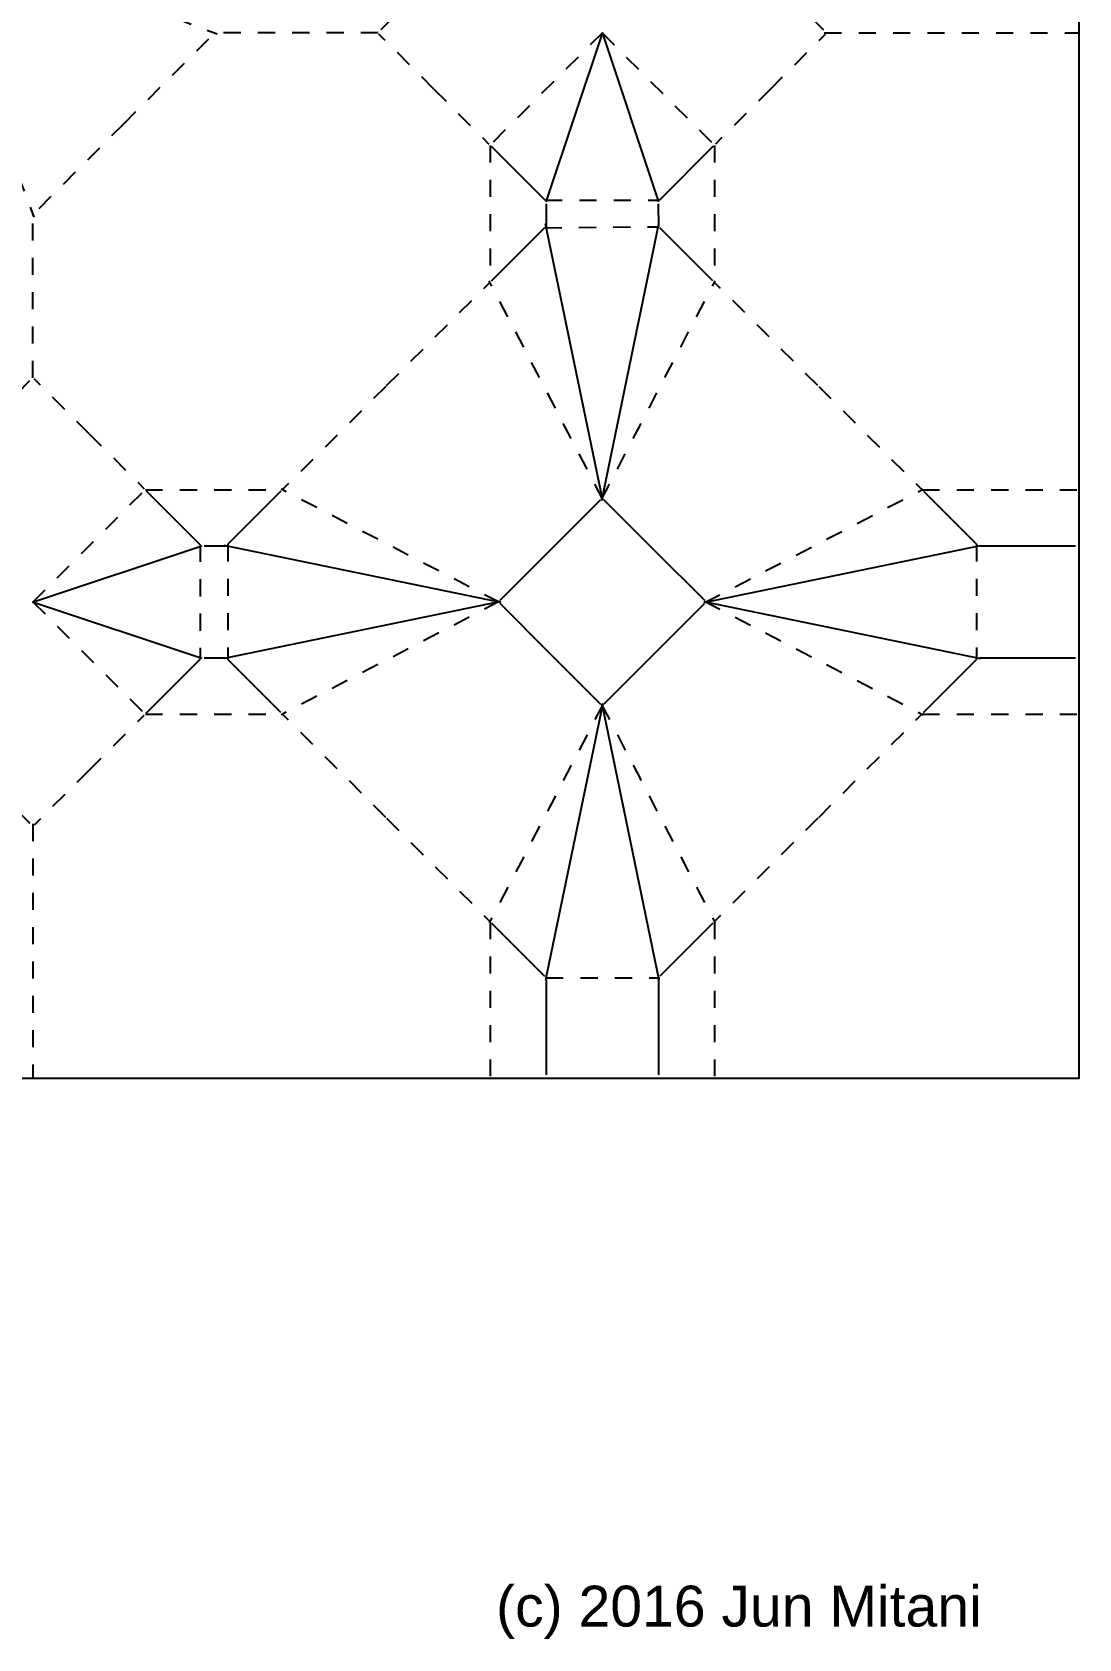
# Model space of a CAD drawing. Extents: x 10 to 200, y -288 to -9.
# Drawn here: x 114.4 to 200.4, y -287.6 to -155.6 of the extents above; entities that cross this region are included whole.
import ezdxf

# ---------------------------------------------------------------- set-up
doc = ezdxf.new("R2010")
doc.units = 0
for name, pattern in [('AI-LINETYPE-101', [2.822222, 1.411111, -1.411111]), ('AI-LINETYPE-102', [2.822222, 1.411111, -1.411111]), ('AI-LINETYPE-103', [2.822222, 1.411111, -1.411111]), ('AI-LINETYPE-104', [2.822222, 1.411111, -1.411111]), ('AI-LINETYPE-105', [2.822222, 1.411111, -1.411111]), ('AI-LINETYPE-106', [2.822222, 1.411111, -1.411111]), ('AI-LINETYPE-107', [2.822222, 1.411111, -1.411111]), ('AI-LINETYPE-108', [2.822222, 1.411111, -1.411111]), ('AI-LINETYPE-109', [2.822222, 1.411111, -1.411111]), ('AI-LINETYPE-110', [2.822222, 1.411111, -1.411111]), ('AI-LINETYPE-111', [2.822222, 1.411111, -1.411111]), ('AI-LINETYPE-112', [2.822222, 1.411111, -1.411111]), ('AI-LINETYPE-113', [2.822222, 1.411111, -1.411111]), ('AI-LINETYPE-114', [2.822222, 1.411111, -1.411111]), ('AI-LINETYPE-115', [2.822222, 1.411111, -1.411111]), ('AI-LINETYPE-116', [2.822222, 1.411111, -1.411111]), ('AI-LINETYPE-117', [2.822222, 1.411111, -1.411111]), ('AI-LINETYPE-118', [2.822222, 1.411111, -1.411111]), ('AI-LINETYPE-119', [2.822222, 1.411111, -1.411111]), ('AI-LINETYPE-120', [2.822222, 1.411111, -1.411111]), ('AI-LINETYPE-201', [2.822222, 1.411111, -1.411111]), ('AI-LINETYPE-202', [2.822222, 1.411111, -1.411111]), ('AI-LINETYPE-223', [2.822222, 1.411111, -1.411111]), ('AI-LINETYPE-224', [2.822222, 1.411111, -1.411111]), ('AI-LINETYPE-227', [2.822222, 1.411111, -1.411111]), ('AI-LINETYPE-228', [2.822222, 1.411111, -1.411111]), ('AI-LINETYPE-28', [2.822222, 1.411111, -1.411111]), ('AI-LINETYPE-38', [2.822222, 1.411111, -1.411111]), ('AI-LINETYPE-39', [2.822222, 1.411111, -1.411111]), ('AI-LINETYPE-40', [2.822222, 1.411111, -1.411111]), ('AI-LINETYPE-41', [2.822222, 1.411111, -1.411111]), ('AI-LINETYPE-42', [2.822222, 1.411111, -1.411111]), ('AI-LINETYPE-43', [2.822222, 1.411111, -1.411111]), ('AI-LINETYPE-44', [2.822222, 1.411111, -1.411111]), ('AI-LINETYPE-45', [2.822222, 1.411111, -1.411111]), ('AI-LINETYPE-46', [2.822222, 1.411111, -1.411111]), ('AI-LINETYPE-47', [2.822222, 1.411111, -1.411111]), ('AI-LINETYPE-48', [2.822222, 1.411111, -1.411111]), ('AI-LINETYPE-49', [2.822222, 1.411111, -1.411111]), ('AI-LINETYPE-50', [2.822222, 1.411111, -1.411111]), ('AI-LINETYPE-51', [2.822222, 1.411111, -1.411111]), ('AI-LINETYPE-52', [2.822222, 1.411111, -1.411111]), ('AI-LINETYPE-53', [2.822222, 1.411111, -1.411111]), ('AI-LINETYPE-54', [2.822222, 1.411111, -1.411111]), ('AI-LINETYPE-55', [2.822222, 1.411111, -1.411111]), ('AI-LINETYPE-66', [2.822222, 1.411111, -1.411111]), ('AI-LINETYPE-67', [2.822222, 1.411111, -1.411111]), ('AI-LINETYPE-68', [2.822222, 1.411111, -1.411111]), ('AI-LINETYPE-69', [2.822222, 1.411111, -1.411111]), ('AI-LINETYPE-70', [2.822222, 1.411111, -1.411111]), ('AI-LINETYPE-77', [2.822222, 1.411111, -1.411111]), ('AI-LINETYPE-78', [2.822222, 1.411111, -1.411111]), ('AI-LINETYPE-79', [2.822222, 1.411111, -1.411111]), ('AI-LINETYPE-80', [2.822222, 1.411111, -1.411111])]:
    doc.linetypes.add(name, pattern=pattern)
for name, color, linetype in [('CUTLINE', 7, 'CONTINUOUS'), ('MOUNTAINLINE', 7, 'CONTINUOUS'), ('TEXT', 7, 'CONTINUOUS'), ('VALLEYLINE', 7, 'CONTINUOUS')]:
    doc.layers.add(name, color=color, linetype=linetype)

# ---------------------------------------------------------------- blocks, each defined once
blk = doc.blocks.new('BLOCK_29')
at = {"layer": 'VALLEYLINE', "color": 7, "linetype": 'AI-LINETYPE-28'}
blk.add_lwpolyline([(142.82, -155.65), (129.13, -155.65)], dxfattribs=at)
blk = doc.blocks.new('BLOCK_39')
at = {"layer": 'VALLEYLINE', "color": 7, "linetype": 'AI-LINETYPE-38'}
blk.add_lwpolyline([(152.02, -146.42), (142.77, -155.67)], dxfattribs=at)
blk = doc.blocks.new('BLOCK_40')
at = {"layer": 'VALLEYLINE', "color": 7, "linetype": 'AI-LINETYPE-39'}
blk.add_lwpolyline([(147.4, -160.26), (142.88, -155.74)], dxfattribs=at)
blk = doc.blocks.new('BLOCK_41')
at = {"layer": 'VALLEYLINE', "color": 7, "linetype": 'AI-LINETYPE-40'}
blk.add_lwpolyline([(161.24, -155.64), (151.99, -164.89)], dxfattribs=at)
blk = doc.blocks.new('BLOCK_42')
at = {"layer": 'VALLEYLINE', "color": 7, "linetype": 'AI-LINETYPE-41'}
blk.add_lwpolyline([(147.4, -160.26), (151.92, -164.78)], dxfattribs=at)
blk = doc.blocks.new('BLOCK_43')
at = {"layer": 'VALLEYLINE', "color": 7, "linetype": 'AI-LINETYPE-42'}
blk.add_lwpolyline([(152.01, -164.89), (152.01, -176.16)], dxfattribs=at)
blk = doc.blocks.new('BLOCK_44')
at = {"layer": 'VALLEYLINE', "color": 7, "linetype": 'AI-LINETYPE-43'}
blk.add_lwpolyline([(161.21, -155.64), (170.46, -164.89)], dxfattribs=at)
blk = doc.blocks.new('BLOCK_45')
at = {"layer": 'VALLEYLINE', "color": 7, "linetype": 'AI-LINETYPE-44'}
blk.add_lwpolyline([(175.05, -160.26), (170.53, -164.78)], dxfattribs=at)
blk = doc.blocks.new('BLOCK_46')
at = {"layer": 'VALLEYLINE', "color": 7, "linetype": 'AI-LINETYPE-45'}
blk.add_lwpolyline([(170.43, -146.42), (179.68, -155.67)], dxfattribs=at)
blk = doc.blocks.new('BLOCK_47')
at = {"layer": 'VALLEYLINE', "color": 7, "linetype": 'AI-LINETYPE-46'}
blk.add_lwpolyline([(175.05, -160.26), (179.57, -155.74)], dxfattribs=at)
blk = doc.blocks.new('BLOCK_48')
at = {"layer": 'VALLEYLINE', "color": 7, "linetype": 'AI-LINETYPE-47'}
blk.add_lwpolyline([(170.44, -164.89), (170.44, -176.16)], dxfattribs=at)
blk = doc.blocks.new('BLOCK_49')
at = {"layer": 'VALLEYLINE', "color": 7, "linetype": 'AI-LINETYPE-48'}
blk.add_lwpolyline([(179.47, -155.65), (200.38, -155.65)], dxfattribs=at)
blk = doc.blocks.new('BLOCK_50')
at = {"layer": 'VALLEYLINE', "color": 7, "linetype": 'AI-LINETYPE-49'}
blk.add_lwpolyline([(123.71, -211.62), (134.98, -211.62)], dxfattribs=at)
blk = doc.blocks.new('BLOCK_51')
at = {"layer": 'VALLEYLINE', "color": 7, "linetype": 'AI-LINETYPE-50'}
blk.add_lwpolyline([(123.71, -193.19), (134.98, -193.19)], dxfattribs=at)
blk = doc.blocks.new('BLOCK_52')
at = {"layer": 'VALLEYLINE', "color": 7, "linetype": 'AI-LINETYPE-51'}
blk.add_lwpolyline([(114.46, -202.39), (123.7, -211.64)], dxfattribs=at)
blk = doc.blocks.new('BLOCK_53')
at = {"layer": 'VALLEYLINE', "color": 7, "linetype": 'AI-LINETYPE-52'}
blk.add_lwpolyline([(119.08, -216.23), (123.6, -211.71)], dxfattribs=at)
blk = doc.blocks.new('BLOCK_54')
at = {"layer": 'VALLEYLINE', "color": 7, "linetype": 'AI-LINETYPE-53'}
blk.add_lwpolyline([(105.24, -211.61), (114.49, -220.86)], dxfattribs=at)
blk = doc.blocks.new('BLOCK_55')
at = {"layer": 'VALLEYLINE', "color": 7, "linetype": 'AI-LINETYPE-54'}
blk.add_lwpolyline([(119.08, -216.23), (114.56, -220.75)], dxfattribs=at)
blk = doc.blocks.new('BLOCK_56')
at = {"layer": 'VALLEYLINE', "color": 7, "linetype": 'AI-LINETYPE-55'}
blk.add_lwpolyline([(114.47, -220.65), (114.47, -241.55)], dxfattribs=at)
blk = doc.blocks.new('BLOCK_67')
at = {"layer": 'VALLEYLINE', "color": 7, "linetype": 'AI-LINETYPE-66'}
blk.add_lwpolyline([(105.24, -193.2), (114.49, -183.95)], dxfattribs=at)
blk = doc.blocks.new('BLOCK_68')
at = {"layer": 'VALLEYLINE', "color": 7, "linetype": 'AI-LINETYPE-67'}
blk.add_lwpolyline([(119.08, -188.58), (114.56, -184.06)], dxfattribs=at)
blk = doc.blocks.new('BLOCK_69')
at = {"layer": 'VALLEYLINE', "color": 7, "linetype": 'AI-LINETYPE-68'}
blk.add_lwpolyline([(114.46, -202.42), (123.7, -193.17)], dxfattribs=at)
blk = doc.blocks.new('BLOCK_70')
at = {"layer": 'VALLEYLINE', "color": 7, "linetype": 'AI-LINETYPE-69'}
blk.add_lwpolyline([(119.08, -188.58), (123.6, -193.1)], dxfattribs=at)
blk = doc.blocks.new('BLOCK_71')
at = {"layer": 'VALLEYLINE', "color": 7, "linetype": 'AI-LINETYPE-70'}
blk.add_lwpolyline([(114.47, -184), (114.47, -170.31)], dxfattribs=at)
blk = doc.blocks.new('BLOCK_78')
at = {"layer": 'VALLEYLINE', "color": 7, "linetype": 'AI-LINETYPE-77'}
blk.add_lwpolyline([(105.05, -146.36), (129.59, -155.73)], dxfattribs=at)
blk = doc.blocks.new('BLOCK_79')
at = {"layer": 'VALLEYLINE', "color": 7, "linetype": 'AI-LINETYPE-78'}
blk.add_lwpolyline([(121.93, -163.11), (129.3, -155.74)], dxfattribs=at)
blk = doc.blocks.new('BLOCK_80')
at = {"layer": 'VALLEYLINE', "color": 7, "linetype": 'AI-LINETYPE-79'}
blk.add_lwpolyline([(105.18, -146.23), (114.55, -170.78)], dxfattribs=at)
blk = doc.blocks.new('BLOCK_81')
at = {"layer": 'VALLEYLINE', "color": 7, "linetype": 'AI-LINETYPE-80'}
blk.add_lwpolyline([(121.93, -163.11), (114.56, -170.48)], dxfattribs=at)
blk = doc.blocks.new('BLOCK_102')
at = {"layer": 'VALLEYLINE', "color": 7, "linetype": 'AI-LINETYPE-101'}
blk.add_lwpolyline([(152.81, -202.46), (134.85, -193.13)], dxfattribs=at)
blk = doc.blocks.new('BLOCK_103')
at = {"layer": 'VALLEYLINE', "color": 7, "linetype": 'AI-LINETYPE-102'}
blk.add_lwpolyline([(143.45, -184.7), (135, -193.15)], dxfattribs=at)
blk = doc.blocks.new('BLOCK_104')
at = {"layer": 'VALLEYLINE', "color": 7, "linetype": 'AI-LINETYPE-103'}
blk.add_lwpolyline([(161.28, -193.99), (151.95, -176.03)], dxfattribs=at)
blk = doc.blocks.new('BLOCK_105')
at = {"layer": 'VALLEYLINE', "color": 7, "linetype": 'AI-LINETYPE-104'}
blk.add_lwpolyline([(143.52, -184.62), (151.97, -176.17)], dxfattribs=at)
blk = doc.blocks.new('BLOCK_106')
at = {"layer": 'VALLEYLINE', "color": 7, "linetype": 'AI-LINETYPE-105'}
blk.add_lwpolyline([(161.17, -193.99), (170.5, -176.03)], dxfattribs=at)
blk = doc.blocks.new('BLOCK_107')
at = {"layer": 'VALLEYLINE', "color": 7, "linetype": 'AI-LINETYPE-106'}
blk.add_lwpolyline([(178.93, -184.62), (170.48, -176.17)], dxfattribs=at)
blk = doc.blocks.new('BLOCK_108')
at = {"layer": 'VALLEYLINE', "color": 7, "linetype": 'AI-LINETYPE-107'}
blk.add_lwpolyline([(169.64, -202.46), (187.6, -193.13)], dxfattribs=at)
blk = doc.blocks.new('BLOCK_109')
at = {"layer": 'VALLEYLINE', "color": 7, "linetype": 'AI-LINETYPE-108'}
blk.add_lwpolyline([(179.01, -184.7), (187.46, -193.15)], dxfattribs=at)
blk = doc.blocks.new('BLOCK_110')
at = {"layer": 'VALLEYLINE', "color": 7, "linetype": 'AI-LINETYPE-109'}
blk.add_lwpolyline([(187.53, -193.19), (200.2, -193.19)], dxfattribs=at)
blk = doc.blocks.new('BLOCK_111')
at = {"layer": 'VALLEYLINE', "color": 7, "linetype": 'AI-LINETYPE-110'}
blk.add_lwpolyline([(169.64, -202.35), (187.6, -211.68)], dxfattribs=at)
blk = doc.blocks.new('BLOCK_112')
at = {"layer": 'VALLEYLINE', "color": 7, "linetype": 'AI-LINETYPE-111'}
blk.add_lwpolyline([(179.01, -220.11), (187.46, -211.66)], dxfattribs=at)
blk = doc.blocks.new('BLOCK_113')
at = {"layer": 'VALLEYLINE', "color": 7, "linetype": 'AI-LINETYPE-112'}
blk.add_lwpolyline([(161.17, -210.82), (170.5, -228.78)], dxfattribs=at)
blk = doc.blocks.new('BLOCK_114')
at = {"layer": 'VALLEYLINE', "color": 7, "linetype": 'AI-LINETYPE-113'}
blk.add_lwpolyline([(178.93, -220.18), (170.48, -228.63)], dxfattribs=at)
blk = doc.blocks.new('BLOCK_115')
at = {"layer": 'VALLEYLINE', "color": 7, "linetype": 'AI-LINETYPE-114'}
blk.add_lwpolyline([(187.53, -211.62), (200.2, -211.62)], dxfattribs=at)
blk = doc.blocks.new('BLOCK_116')
at = {"layer": 'VALLEYLINE', "color": 7, "linetype": 'AI-LINETYPE-115'}
blk.add_lwpolyline([(170.44, -228.71), (170.44, -241.38)], dxfattribs=at)
blk = doc.blocks.new('BLOCK_117')
at = {"layer": 'VALLEYLINE', "color": 7, "linetype": 'AI-LINETYPE-116'}
blk.add_lwpolyline([(161.28, -210.82), (151.95, -228.78)], dxfattribs=at)
blk = doc.blocks.new('BLOCK_118')
at = {"layer": 'VALLEYLINE', "color": 7, "linetype": 'AI-LINETYPE-117'}
blk.add_lwpolyline([(143.52, -220.18), (151.97, -228.63)], dxfattribs=at)
blk = doc.blocks.new('BLOCK_119')
at = {"layer": 'VALLEYLINE', "color": 7, "linetype": 'AI-LINETYPE-118'}
blk.add_lwpolyline([(152.81, -202.35), (134.85, -211.68)], dxfattribs=at)
blk = doc.blocks.new('BLOCK_120')
at = {"layer": 'VALLEYLINE', "color": 7, "linetype": 'AI-LINETYPE-119'}
blk.add_lwpolyline([(143.45, -220.11), (135, -211.66)], dxfattribs=at)
blk = doc.blocks.new('BLOCK_121')
at = {"layer": 'VALLEYLINE', "color": 7, "linetype": 'AI-LINETYPE-120'}
blk.add_lwpolyline([(152.01, -228.71), (152.01, -241.38)], dxfattribs=at)
blk = doc.blocks.new('BLOCK_209')
at = {"layer": 'MOUNTAINLINE', "color": 7}
blk.add_lwpolyline([(114.42, -202.39), (128.35, -207.03)], dxfattribs=at)
blk = doc.blocks.new('BLOCK_219')
at = {"layer": 'MOUNTAINLINE', "color": 7}
blk.add_lwpolyline([(114.42, -202.42), (128.35, -197.78)], dxfattribs=at)
blk = doc.blocks.new('BLOCK_227')
at = {"layer": 'MOUNTAINLINE', "color": 7}
blk.add_lwpolyline([(161.24, -155.6), (156.6, -169.53)], dxfattribs=at)
blk = doc.blocks.new('BLOCK_228')
at = {"layer": 'MOUNTAINLINE', "color": 7}
blk.add_lwpolyline([(156.62, -169.7), (156.62, -171.57)], dxfattribs=at)
blk = doc.blocks.new('BLOCK_229')
at = {"layer": 'MOUNTAINLINE', "color": 7}
blk.add_lwpolyline([(161.21, -155.6), (165.85, -169.53)], dxfattribs=at)
blk = doc.blocks.new('BLOCK_231')
at = {"layer": 'MOUNTAINLINE', "color": 7}
blk.add_lwpolyline([(165.83, -169.7), (165.84, -171.57)], dxfattribs=at)
blk = doc.blocks.new('BLOCK_235')
at = {"layer": 'MOUNTAINLINE', "color": 7}
blk.add_lwpolyline([(128.52, -207.01), (130.39, -207.01)], dxfattribs=at)
blk = doc.blocks.new('BLOCK_236')
at = {"layer": 'MOUNTAINLINE', "color": 7}
blk.add_lwpolyline([(128.52, -197.8), (130.39, -197.8)], dxfattribs=at)
blk = doc.blocks.new('BLOCK_254')
at = {"layer": 'MOUNTAINLINE', "color": 7}
blk.add_lwpolyline([(152.89, -202.44), (130.17, -197.76)], dxfattribs=at)
blk = doc.blocks.new('BLOCK_255')
at = {"layer": 'MOUNTAINLINE', "color": 7}
blk.add_lwpolyline([(161.27, -194.06), (156.58, -171.34)], dxfattribs=at)
blk = doc.blocks.new('BLOCK_256')
at = {"layer": 'MOUNTAINLINE', "color": 7}
blk.add_lwpolyline([(161.19, -194.06), (165.87, -171.34)], dxfattribs=at)
blk = doc.blocks.new('BLOCK_257')
at = {"layer": 'MOUNTAINLINE', "color": 7}
blk.add_lwpolyline([(169.57, -202.44), (192.29, -197.76)], dxfattribs=at)
blk = doc.blocks.new('BLOCK_258')
at = {"layer": 'MOUNTAINLINE', "color": 7}
blk.add_lwpolyline([(192.25, -197.8), (200.1, -197.8)], dxfattribs=at)
blk = doc.blocks.new('BLOCK_259')
at = {"layer": 'MOUNTAINLINE', "color": 7}
blk.add_lwpolyline([(169.57, -202.37), (192.29, -207.05)], dxfattribs=at)
blk = doc.blocks.new('BLOCK_260')
at = {"layer": 'MOUNTAINLINE', "color": 7}
blk.add_lwpolyline([(161.19, -210.75), (165.87, -233.46)], dxfattribs=at)
blk = doc.blocks.new('BLOCK_261')
at = {"layer": 'MOUNTAINLINE', "color": 7}
blk.add_lwpolyline([(192.25, -207.01), (200.1, -207.01)], dxfattribs=at)
blk = doc.blocks.new('BLOCK_262')
at = {"layer": 'MOUNTAINLINE', "color": 7}
blk.add_lwpolyline([(165.84, -233.42), (165.84, -241.27)], dxfattribs=at)
blk = doc.blocks.new('BLOCK_263')
at = {"layer": 'MOUNTAINLINE', "color": 7}
blk.add_lwpolyline([(161.27, -210.75), (156.58, -233.46)], dxfattribs=at)
blk = doc.blocks.new('BLOCK_264')
at = {"layer": 'MOUNTAINLINE', "color": 7}
blk.add_lwpolyline([(152.89, -202.37), (130.17, -207.05)], dxfattribs=at)
blk = doc.blocks.new('BLOCK_265')
at = {"layer": 'MOUNTAINLINE', "color": 7}
blk.add_lwpolyline([(156.62, -233.42), (156.62, -241.27)], dxfattribs=at)
blk = doc.blocks.new('BLOCK_346')
at = {"layer": 'MOUNTAINLINE', "color": 7}
blk.add_lwpolyline([(156.96, -198.14), (152.84, -202.27)], dxfattribs=at)
blk = doc.blocks.new('BLOCK_347')
at = {"layer": 'MOUNTAINLINE', "color": 7}
blk.add_lwpolyline([(156.96, -198.14), (161.09, -194.01)], dxfattribs=at)
blk = doc.blocks.new('BLOCK_348')
at = {"layer": 'MOUNTAINLINE', "color": 7}
blk.add_lwpolyline([(165.49, -198.14), (161.36, -194.01)], dxfattribs=at)
blk = doc.blocks.new('BLOCK_349')
at = {"layer": 'MOUNTAINLINE', "color": 7}
blk.add_lwpolyline([(165.49, -198.14), (169.62, -202.27)], dxfattribs=at)
blk = doc.blocks.new('BLOCK_350')
at = {"layer": 'MOUNTAINLINE', "color": 7}
blk.add_lwpolyline([(165.49, -206.67), (169.62, -202.54)], dxfattribs=at)
blk = doc.blocks.new('BLOCK_351')
at = {"layer": 'MOUNTAINLINE', "color": 7}
blk.add_lwpolyline([(165.49, -206.67), (161.36, -210.8)], dxfattribs=at)
blk = doc.blocks.new('BLOCK_352')
at = {"layer": 'MOUNTAINLINE', "color": 7}
blk.add_lwpolyline([(156.96, -206.67), (161.09, -210.8)], dxfattribs=at)
blk = doc.blocks.new('BLOCK_353')
at = {"layer": 'MOUNTAINLINE', "color": 7}
blk.add_lwpolyline([(156.96, -206.67), (152.84, -202.54)], dxfattribs=at)
blk = doc.blocks.new('BLOCK_380')
at = {"layer": 'MOUNTAINLINE', "color": 7}
blk.add_lwpolyline([(170.32, -228.8), (165.96, -233.15)], dxfattribs=at)
blk = doc.blocks.new('BLOCK_381')
at = {"layer": 'MOUNTAINLINE', "color": 7}
blk.add_lwpolyline([(152.14, -228.8), (156.49, -233.15)], dxfattribs=at)
blk = doc.blocks.new('BLOCK_384')
at = {"layer": 'MOUNTAINLINE', "color": 7}
blk.add_lwpolyline([(187.62, -193.31), (191.98, -197.67)], dxfattribs=at)
blk = doc.blocks.new('BLOCK_385')
at = {"layer": 'MOUNTAINLINE', "color": 7}
blk.add_lwpolyline([(187.62, -211.49), (191.98, -207.14)], dxfattribs=at)
blk = doc.blocks.new('BLOCK_415')
at = {"layer": 'MOUNTAINLINE', "color": 7}
blk.add_lwpolyline([(152.1, -164.96), (156.53, -169.39)], dxfattribs=at)
blk = doc.blocks.new('BLOCK_416')
at = {"layer": 'MOUNTAINLINE', "color": 7}
blk.add_lwpolyline([(170.35, -164.96), (165.92, -169.39)], dxfattribs=at)
blk = doc.blocks.new('BLOCK_419')
at = {"layer": 'MOUNTAINLINE', "color": 7}
blk.add_lwpolyline([(123.78, -211.54), (128.21, -207.1)], dxfattribs=at)
blk = doc.blocks.new('BLOCK_424')
at = {"layer": 'MOUNTAINLINE', "color": 7}
blk.add_lwpolyline([(123.78, -193.28), (128.21, -197.71)], dxfattribs=at)
blk = doc.blocks.new('BLOCK_434')
at = {"layer": 'MOUNTAINLINE', "color": 7}
blk.add_lwpolyline([(134.83, -193.31), (130.48, -197.67)], dxfattribs=at)
blk = doc.blocks.new('BLOCK_435')
at = {"layer": 'MOUNTAINLINE', "color": 7}
blk.add_lwpolyline([(152.14, -176.01), (156.49, -171.65)], dxfattribs=at)
blk = doc.blocks.new('BLOCK_436')
at = {"layer": 'MOUNTAINLINE', "color": 7}
blk.add_lwpolyline([(170.32, -176.01), (165.96, -171.65)], dxfattribs=at)
blk = doc.blocks.new('BLOCK_437')
at = {"layer": 'MOUNTAINLINE', "color": 7}
blk.add_lwpolyline([(134.83, -211.49), (130.48, -207.14)], dxfattribs=at)

msp = doc.modelspace()

# ---------------------------------------------------------------- linework, layer by layer
at = {"layer": 'CUTLINE', "color": 7}
msp.add_lwpolyline([(10.13, -51.32), (200.38, -51.32), (200.38, -241.55), (10.13, -241.55), (10.13, -51.32)], dxfattribs=at)
at = {"layer": 'VALLEYLINE', "color": 7, "linetype": 'AI-LINETYPE-227'}
msp.add_lwpolyline([(156.53, -169.39), (165.92, -169.39)], dxfattribs=at)
at = {"layer": 'VALLEYLINE', "color": 7, "linetype": 'AI-LINETYPE-228'}
msp.add_lwpolyline([(156.49, -171.65), (165.84, -171.57)], dxfattribs=at)
at = {"layer": 'VALLEYLINE', "color": 7, "linetype": 'AI-LINETYPE-201'}
msp.add_lwpolyline([(128.21, -197.71), (128.21, -207.1)], dxfattribs=at)
at = {"layer": 'VALLEYLINE', "color": 7, "linetype": 'AI-LINETYPE-202'}
msp.add_lwpolyline([(130.48, -197.67), (130.48, -207.14)], dxfattribs=at)
at = {"layer": 'VALLEYLINE', "color": 7, "linetype": 'AI-LINETYPE-224'}
msp.add_lwpolyline([(191.98, -197.67), (191.98, -207.14)], dxfattribs=at)
at = {"layer": 'VALLEYLINE', "color": 7, "linetype": 'AI-LINETYPE-223'}
msp.add_lwpolyline([(156.62, -233.29), (165.96, -233.29)], dxfattribs=at)

# ---------------------------------------------------------------- block references
at = {"layer": 'MOUNTAINLINE'}
for name in ['BLOCK_227', 'BLOCK_229', 'BLOCK_415', 'BLOCK_416', 'BLOCK_228', 'BLOCK_231', 'BLOCK_255', 'BLOCK_256', 'BLOCK_435', 'BLOCK_436', 'BLOCK_424', 'BLOCK_434', 'BLOCK_347', 'BLOCK_348', 'BLOCK_384', 'BLOCK_219', 'BLOCK_236', 'BLOCK_254', 'BLOCK_257', 'BLOCK_258', 'BLOCK_346', 'BLOCK_349', 'BLOCK_209', 'BLOCK_264', 'BLOCK_353', 'BLOCK_350', 'BLOCK_259', 'BLOCK_419', 'BLOCK_235', 'BLOCK_437', 'BLOCK_352', 'BLOCK_351', 'BLOCK_385', 'BLOCK_261', 'BLOCK_263', 'BLOCK_260', 'BLOCK_381', 'BLOCK_380', 'BLOCK_265', 'BLOCK_262']:
    msp.add_blockref(name, (0, 0), dxfattribs=at)
at = {"layer": 'VALLEYLINE'}
for name in ['BLOCK_78', 'BLOCK_80', 'BLOCK_39', 'BLOCK_46', 'BLOCK_79', 'BLOCK_29', 'BLOCK_40', 'BLOCK_41', 'BLOCK_44', 'BLOCK_47', 'BLOCK_49', 'BLOCK_42', 'BLOCK_45', 'BLOCK_81', 'BLOCK_43', 'BLOCK_48', 'BLOCK_71', 'BLOCK_105', 'BLOCK_104', 'BLOCK_106', 'BLOCK_107', 'BLOCK_67', 'BLOCK_68', 'BLOCK_103', 'BLOCK_109', 'BLOCK_70', 'BLOCK_69', 'BLOCK_51', 'BLOCK_102', 'BLOCK_108', 'BLOCK_110', 'BLOCK_52', 'BLOCK_119', 'BLOCK_111', 'BLOCK_117', 'BLOCK_113', 'BLOCK_54', 'BLOCK_53', 'BLOCK_50', 'BLOCK_120', 'BLOCK_112', 'BLOCK_115', 'BLOCK_55', 'BLOCK_118', 'BLOCK_114', 'BLOCK_56', 'BLOCK_121', 'BLOCK_116']:
    msp.add_blockref(name, (0, 0), dxfattribs=at)

# ---------------------------------------------------------------- texts
at = {"layer": 'TEXT', "color": 7, "insert": (152.51, -287.61), "char_height": 3.3584, "attachment_point": 7}
msp.add_mtext('\\fArial|b0|i0|c0|p34;\\W1;(c) 2016 Jun Mitani', dxfattribs=at)

doc.saveas('drawing.dxf')
